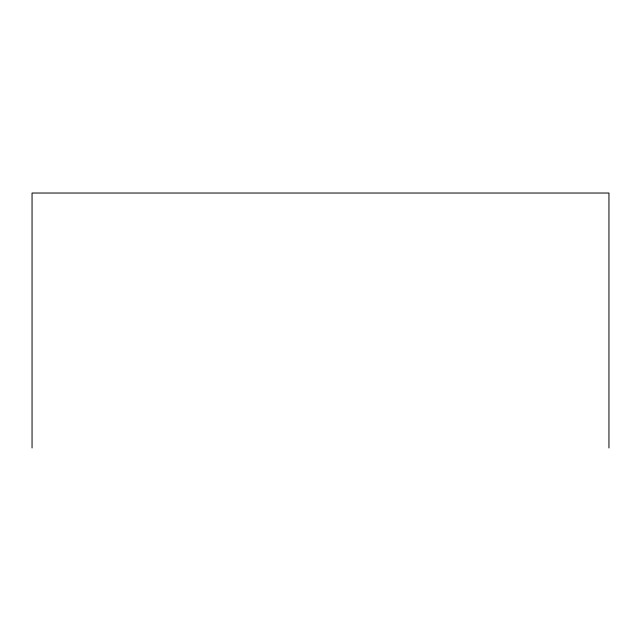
<?xml version="1.0" encoding="UTF-8"?>
<svg xmlns="http://www.w3.org/2000/svg" width="641" height="641" viewBox="0 0 641 641"><rect width="100%" height="100%" fill="white"/><g stroke="black" fill="none" stroke-linecap="round" stroke-linejoin="round"><path stroke-width="0.96" d="M608.95 447.971L608.95 193.029L32.05 193.029L32.05 447.971"/></g></svg>
